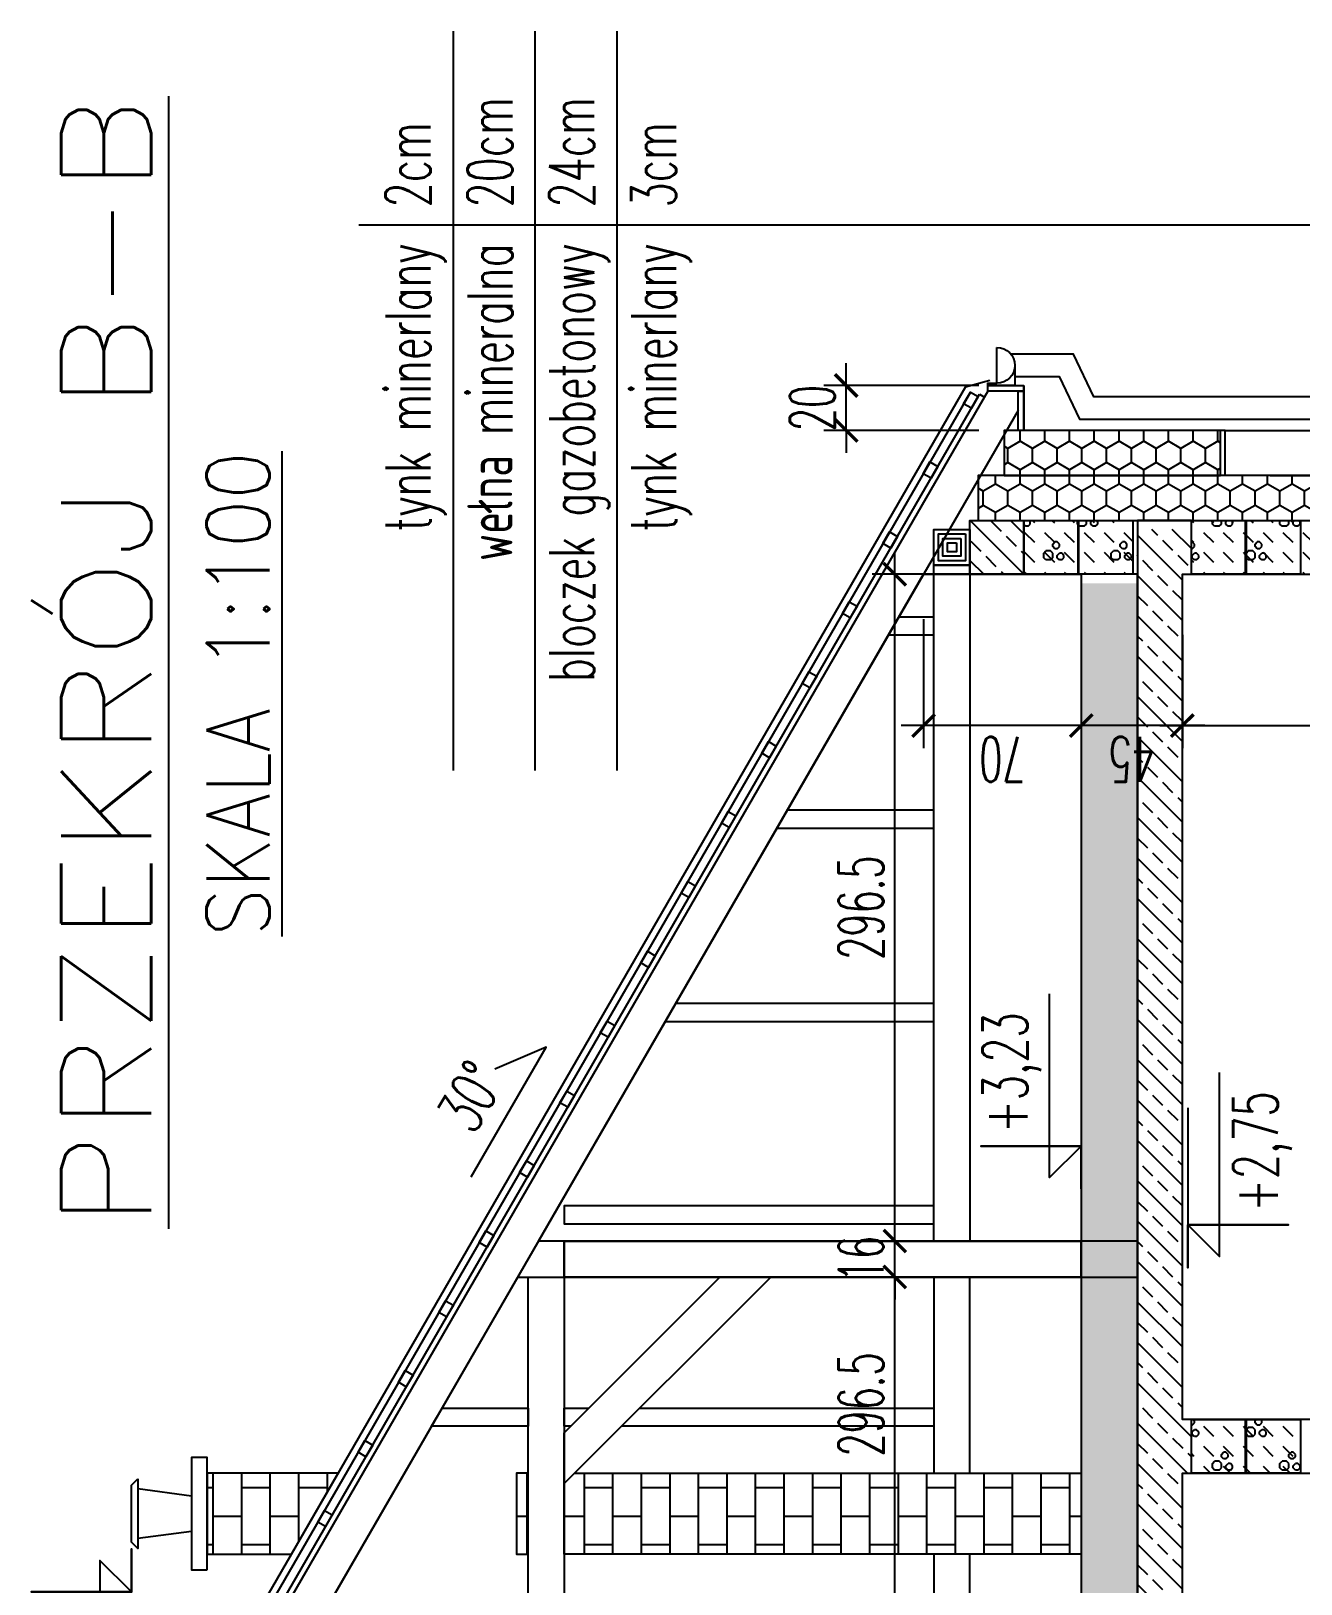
# Model space of a CAD drawing. Header units: millimetres. Extents: x -24587 to 37983, y -70862 to 338.
# Drawn here: x 13806 to 14370, y -60381 to -59690 of the extents above; entities that cross this region are included whole.
import ezdxf
from ezdxf.enums import TextEntityAlignment as Align

# ---------------------------------------------------------------- set-up
doc = ezdxf.new("R2010")
doc.units = ezdxf.units.MM
doc.header["$LTSCALE"] = 50
doc.linetypes.add('DASHED2', pattern=[9.525, 6.35, -3.175])
doc.layers.get('Defpoints').update_dxf_attribs({"color": 251})
for name, color, linetype in [('A-WIEZBA', 163, 'Continuous'), ('K-CIENKIEP', 8, 'DASHED2'), ('K-HATCH', 8, 'Continuous'), ('K-LINIA', 254, 'Continuous'), ('K-SCHODY', 140, 'Continuous'), ('K-SCIANY', 2, 'Continuous'), ('K-SRUBY', 3, 'Continuous'), ('K-TEXT 2.4mm', 71, 'Continuous'), ('K-TEXT 2.8mm', 101, 'Continuous'), ('K-TEXT 2mm', 254, 'Continuous'), ('K-TEXT 4mm', 4, 'Continuous'), ('K-WYMIARY', 1, 'Continuous')]:
    doc.layers.add(name, color=color, linetype=linetype)
doc.styles.add('text 2.8mm', font='romans.shx', dxfattribs={"width": 0.65})
doc.styles.add('text 2mm', font='romans.shx', dxfattribs={"width": 0.65})
doc.styles.add('text 4mm', font='romans.shx', dxfattribs={"width": 0.8})
doc.styles.add('WYM1', font='romanszb.shx', dxfattribs={"width": 0.6})
doc.dimstyles.new('CM100', dxfattribs={"dimscale": 5, "dimtxt": 2, "dimasz": 1, "dimexe": 1, "dimexo": 2, "dimgap": 0.5, "dimtad": 1, "dimrnd": 0.5, "dimdsep": 46, "dimtxsty": 'WYM1', "dimblk": 'OBLIQUE', "dimcen": 0, "dimdle": 1, "dimclrd": 253, "dimclre": 251, "dimclrt": 30, "dimadec": 0, "dimazin": 0, "dimtfac": 1, "dimtix": 1, "dimtmove": 0, "dimatfit": 0, "dimfxl": 1, "dimtfillclr": 256, "dimtolj": 1, "dimarcsym": 0})
pattern_1 = [(90, (-4e-14, 1), (-30, 30), [1, -29]), (90, (-3, 1), (-30, 30), [1, -29]), (90, (-2, 6), (-30, 30), [1, -29]), (90, (-5, 6), (-30, 30), [1, -29]), (90, (-15, 16), (-30, 30), [1, -29]), (90, (-18, 16), (-30, 30), [1, -29]), (90, (-17, 21), (-30, 30), [1, -29]), (90, (-20, 21), (-30, 30), [1, -29]), (90, (-5, 1), (-30, 30), [2, -28]), (90, (-9, 1), (-30, 30), [2, -28]), (90, (-20, 16), (-30, 30), [2, -28]), (90, (-24, 16), (-30, 30), [2, -28]), (180, (-1, -4e-14), (-30, -30), [1, -29]), (180, (-1, 3), (-30, -30), [1, -29]), (180, (-3, 5), (-30, -30), [1, -29]), (180, (-3, 8), (-30, -30), [1, -29]), (180, (-16, 15), (-30, -30), [1, -29]), (180, (-16, 18), (-30, -30), [1, -29]), (180, (-18, 20), (-30, -30), [1, -29]), (180, (-18, 23), (-30, -30), [1, -29]), (180, (-6, -3e-13), (-30, -30), [2, -28]), (180, (-6, 4), (-30, -30), [2, -28]), (180, (-21, 15), (-30, -30), [2, -28]), (180, (-21, 19), (-30, -30), [2, -28]), (135, (-2, -8e-14), (-45, 15), [1.414214, -41.012193]), (135, (-8e-14, 2), (-45, 15), [1.414214, -41.012193]), (135, (-4, 5), (-45, 15), [1.414214, -41.012193]), (135, (-2, 7), (-45, 15), [1.414214, -41.012193]), (135, (-17, 15), (-45, 15), [1.414214, -41.012193]), (135, (-15, 17), (-45, 15), [1.414214, -41.012193]), (135, (-19, 20), (-45, 15), [1.414214, -41.012193]), (135, (-17, 22), (-45, 15), [1.414214, -41.012193]), (135, (-8, -3e-13), (-45, 15), [1.414214, -41.012193]), (135, (-5, 3), (-45, 15), [1.414214, -41.012193]), (135, (-23, 15), (-45, 15), [1.414214, -41.012193]), (135, (-20, 18), (-45, 15), [1.414214, -41.012193]), (45, (-1, -4e-14), (-3e-12, 60), [1.414214, -19.79899]), (45, (-3, 2), (-3e-12, 60), [1.414214, -19.79899]), (45, (-3, 5), (-3e-12, 60), [1.414214, -19.79899]), (45, (-5, 7), (-3e-12, 60), [1.414214, -19.79899]), (45, (-16, 15), (-3e-12, 60), [1.414214, -19.79899]), (45, (-18, 17), (-3e-12, 60), [1.414214, -19.79899]), (45, (-18, 20), (-3e-12, 60), [1.414214, -19.79899]), (45, (-20, 22), (-3e-12, 60), [1.414214, -19.79899]), (45, (-6, -3e-13), (-3e-12, 60), [1.414214, -19.79899]), (45, (-9, 3), (-3e-12, 60), [1.414214, -19.79899]), (45, (-21, 15), (-3e-12, 60), [1.414214, -19.79899]), (45, (-24, 18), (-3e-12, 60), [1.414214, -19.79899]), (135, (-5, 10), (-8.83883476, -4e-13), [6.25, -6.25])]
pattern_2 = [(90, (1476.231, 2), (-5.4992613, 9.525), [6.35, -12.7]), (210, (1476.231, 2), (-5.49926133, -9.525), [6.35, -12.7]), (150, (1476.231, 2), (-10.9985226, 2e-08), [-12.7, 6.35])]

# ---------------------------------------------------------------- blocks, each defined once
blk = doc.blocks.new('A$C00a14aaa')
blk.add_lwpolyline([(23.98, 4), (23.98, -15.77), (5, -24.83), (5, -384.74), (17.67, -392.05), (22.67, -383.39), (15, -378.96), (15, -31.13), (33.98, -22.07), (33.98, 5.76)])
blk = doc.blocks.new('_ArchTick')
at = {"color": 0, "linetype": 'ByBlock', "const_width": 0.15}
blk.add_lwpolyline([(-0.5, -0.5), (0.5, 0.5)], dxfattribs=at)
blk = doc.blocks.new('*D166')
at = {"layer": 'Defpoints', "color": 0, "transparency": 16777216}
for p in [(14317.68, -59938.35), (14595.18, -59935.35), (14595.18, -59998.67)]:
    blk.add_point(p, dxfattribs=at)
at = {"layer": 'K-WYMIARY', "color": 251, "lineweight": -2, "transparency": 16777216}
for p, q in [((14317.68, -59958.35), (14317.68, -60008.67)), ((14595.18, -59955.35), (14595.18, -60008.67))]:
    blk.add_line(p, q, dxfattribs=at)
at = {"layer": 'K-WYMIARY', "color": 253, "lineweight": -2, "transparency": 16777216}
blk.add_line((14307.68, -59998.67), (14605.18, -59998.67), dxfattribs=at)
at = {"layer": 'K-WYMIARY', "color": 253, "lineweight": -2, "transparency": 16777216, "xscale": 10, "yscale": 10, "zscale": 10, "rotation": 180}
blk.add_blockref('_ArchTick', (14317.68, -59998.67), dxfattribs=at)
at = {"layer": 'K-WYMIARY', "color": 253, "lineweight": -2, "transparency": 16777216, "xscale": 10, "yscale": 10, "zscale": 10}
blk.add_blockref('_ArchTick', (14595.18, -59998.67), dxfattribs=at)
at = {"layer": 'K-WYMIARY', "color": 30, "transparency": 16777216, "insert": (14456.43, -60013.67), "char_height": 20, "attachment_point": 5, "rotation": 180, "style": 'WYM1'}
blk.add_mtext('\\A1;277.5', dxfattribs=at)
blk = doc.blocks.new('*D169')
at = {"layer": 'Defpoints', "color": 0, "transparency": 16777216}
for p in [(14272.68, -59931.35), (14317.68, -59938.35), (14272.68, -59998.67)]:
    blk.add_point(p, dxfattribs=at)
at = {"layer": 'K-WYMIARY', "color": 251, "lineweight": -2, "transparency": 16777216}
for p, q in [((14272.68, -59951.35), (14272.68, -60008.67)), ((14317.68, -59958.35), (14317.68, -60008.67))]:
    blk.add_line(p, q, dxfattribs=at)
at = {"layer": 'K-WYMIARY', "color": 253, "lineweight": -2, "transparency": 16777216}
blk.add_line((14327.68, -59998.67), (14262.68, -59998.67), dxfattribs=at)
at = {"layer": 'K-WYMIARY', "color": 253, "lineweight": -2, "transparency": 16777216, "xscale": 10, "yscale": 10, "zscale": 10, "rotation": 180}
blk.add_blockref('_ArchTick', (14272.68, -59998.67), dxfattribs=at)
at = {"layer": 'K-WYMIARY', "color": 253, "lineweight": -2, "transparency": 16777216, "xscale": 10, "yscale": 10, "zscale": 10}
blk.add_blockref('_ArchTick', (14317.68, -59998.67), dxfattribs=at)
at = {"layer": 'K-WYMIARY', "color": 30, "transparency": 16777216, "insert": (14295.18, -60013.67), "char_height": 20, "attachment_point": 5, "rotation": 180, "style": 'WYM1'}
blk.add_mtext('\\A1;45', dxfattribs=at)
blk = doc.blocks.new('*D170')
at = {"layer": 'Defpoints', "color": 0, "transparency": 16777216}
for p in [(14202.56, -59931.35), (14272.68, -59931.35), (14202.56, -59998.67)]:
    blk.add_point(p, dxfattribs=at)
at = {"layer": 'K-WYMIARY', "color": 251, "lineweight": -2, "transparency": 16777216}
for p, q in [((14202.56, -59951.35), (14202.56, -60008.67)), ((14272.68, -59951.35), (14272.68, -60008.67))]:
    blk.add_line(p, q, dxfattribs=at)
at = {"layer": 'K-WYMIARY', "color": 253, "lineweight": -2, "transparency": 16777216}
blk.add_line((14282.68, -59998.67), (14192.56, -59998.67), dxfattribs=at)
at = {"layer": 'K-WYMIARY', "color": 253, "lineweight": -2, "transparency": 16777216, "xscale": 10, "yscale": 10, "zscale": 10, "rotation": 180}
blk.add_blockref('_ArchTick', (14202.56, -59998.67), dxfattribs=at)
at = {"layer": 'K-WYMIARY', "color": 253, "lineweight": -2, "transparency": 16777216, "xscale": 10, "yscale": 10, "zscale": 10}
blk.add_blockref('_ArchTick', (14272.68, -59998.67), dxfattribs=at)
at = {"layer": 'K-WYMIARY', "color": 30, "transparency": 16777216, "insert": (14237.62, -60013.67), "char_height": 20, "attachment_point": 5, "rotation": 180, "style": 'WYM1'}
blk.add_mtext('\\A1;70', dxfattribs=at)
blk = doc.blocks.new('*D174')
at = {"layer": 'Defpoints', "color": 0, "transparency": 16777216}
for p in [(14189.77, -60244.02), (14272.68, -60244.02), (14272.68, -60540.68)]:
    blk.add_point(p, dxfattribs=at)
at = {"layer": 'K-WYMIARY', "color": 253, "lineweight": -2, "transparency": 16777216}
blk.add_line((14189.77, -60550.68), (14189.77, -60234.02), dxfattribs=at)
at = {"layer": 'K-WYMIARY', "color": 251, "lineweight": -2, "transparency": 16777216}
for p, q in [((14252.68, -60244.02), (14179.77, -60244.02)), ((14252.68, -60540.68), (14179.77, -60540.68))]:
    blk.add_line(p, q, dxfattribs=at)
at = {"layer": 'K-WYMIARY', "color": 253, "lineweight": -2, "transparency": 16777216, "xscale": 10, "yscale": 10, "zscale": 10}
for p, rotation in [((14189.77, -60244.02), 90.0000000000002), ((14189.77, -60540.68), 270.0000000000002)]:
    blk.add_blockref('_ArchTick', p, dxfattribs=dict(at, rotation=rotation))
at = {"layer": 'K-WYMIARY', "color": 30, "transparency": 16777216, "insert": (14174.77, -60300.72), "char_height": 20, "attachment_point": 5, "rotation": 90, "style": 'WYM1'}
blk.add_mtext('\\A1;296.5', dxfattribs=at)
blk = doc.blocks.new('*D175')
at = {"layer": 'Defpoints', "color": 0, "transparency": 16777216}
for p in [(14189.77, -60228.02), (14272.68, -60228.02), (14272.68, -60244.02)]:
    blk.add_point(p, dxfattribs=at)
at = {"layer": 'K-WYMIARY', "color": 253, "lineweight": -2, "transparency": 16777216}
for p, q in [((14189.77, -60228.02), (14189.77, -60218.02)), ((14189.77, -60244.02), (14189.77, -60228.02)), ((14189.77, -60244.02), (14189.77, -60254.02))]:
    blk.add_line(p, q, dxfattribs=at)
at = {"layer": 'K-WYMIARY', "color": 251, "lineweight": -2, "transparency": 16777216}
for p, q in [((14252.68, -60228.02), (14179.77, -60228.02)), ((14252.68, -60244.02), (14179.77, -60244.02))]:
    blk.add_line(p, q, dxfattribs=at)
at = {"layer": 'K-WYMIARY', "color": 253, "lineweight": -2, "transparency": 16777216, "xscale": 10, "yscale": 10, "zscale": 10}
for p, rotation in [((14189.77, -60228.02), 270.0000000000002), ((14189.77, -60244.02), 90.0000000000002)]:
    blk.add_blockref('_ArchTick', p, dxfattribs=dict(at, rotation=rotation))
at = {"layer": 'K-WYMIARY', "color": 30, "transparency": 16777216, "insert": (14174.77, -60236.02), "char_height": 20, "attachment_point": 5, "rotation": 90, "style": 'WYM1'}
blk.add_mtext('\\A1;16', dxfattribs=at)
blk = doc.blocks.new('*D176')
at = {"layer": 'Defpoints', "color": 0, "transparency": 16777216}
for p in [(14189.77, -59931.35), (14272.68, -59931.35), (14272.68, -60228.02)]:
    blk.add_point(p, dxfattribs=at)
at = {"layer": 'K-WYMIARY', "color": 253, "lineweight": -2, "transparency": 16777216}
blk.add_line((14189.77, -60238.02), (14189.77, -59921.35), dxfattribs=at)
at = {"layer": 'K-WYMIARY', "color": 251, "lineweight": -2, "transparency": 16777216}
for p, q in [((14252.68, -59931.35), (14179.77, -59931.35)), ((14252.68, -60228.02), (14179.77, -60228.02))]:
    blk.add_line(p, q, dxfattribs=at)
at = {"layer": 'K-WYMIARY', "color": 253, "lineweight": -2, "transparency": 16777216, "xscale": 10, "yscale": 10, "zscale": 10}
for p, rotation in [((14189.77, -59931.35), 90.0000000000002), ((14189.77, -60228.02), 270.0000000000002)]:
    blk.add_blockref('_ArchTick', p, dxfattribs=dict(at, rotation=rotation))
at = {"layer": 'K-WYMIARY', "color": 30, "transparency": 16777216, "insert": (14174.77, -60079.68), "char_height": 20, "attachment_point": 5, "rotation": 90, "style": 'WYM1'}
blk.add_mtext('\\A1;296.5', dxfattribs=at)
blk = doc.blocks.new('*D173')
at = {"layer": 'Defpoints', "color": 0, "transparency": 16777216}
for p in [(14168.16, -59847.37), (14247.13, -59847.37), (14247.13, -59867.35)]:
    blk.add_point(p, dxfattribs=at)
at = {"layer": 'K-WYMIARY', "color": 253, "lineweight": -2, "transparency": 16777216}
for p, q in [((14168.16, -59847.37), (14168.16, -59837.37)), ((14168.16, -59867.35), (14168.16, -59847.37)), ((14168.16, -59867.35), (14168.16, -59877.35))]:
    blk.add_line(p, q, dxfattribs=at)
at = {"layer": 'K-WYMIARY', "color": 251, "lineweight": -2, "transparency": 16777216}
for p, q in [((14227.13, -59847.37), (14158.16, -59847.37)), ((14227.13, -59867.35), (14158.16, -59867.35))]:
    blk.add_line(p, q, dxfattribs=at)
at = {"layer": 'K-WYMIARY', "color": 253, "lineweight": -2, "transparency": 16777216, "xscale": 10, "yscale": 10, "zscale": 10}
for p, rotation in [((14168.16, -59847.37), 270.0000000000001), ((14168.16, -59867.35), 90.0000000000001)]:
    blk.add_blockref('_ArchTick', p, dxfattribs=dict(at, rotation=rotation))
at = {"layer": 'K-WYMIARY', "color": 30, "transparency": 16777216, "insert": (14153.16, -59857.36), "char_height": 20, "attachment_point": 5, "rotation": 90, "style": 'WYM1'}
blk.add_mtext('\\A1;20', dxfattribs=at)
blk = doc.blocks.new('*D171')
at = {"layer": 'Defpoints', "color": 0, "transparency": 16777216}
for p in [(14336.68, -59867.35), (14336.68, -59887.35), (14406.82, -59887.35)]:
    blk.add_point(p, dxfattribs=at)
at = {"layer": 'K-WYMIARY', "color": 253, "lineweight": -2, "transparency": 16777216}
for p, q in [((14406.82, -59867.35), (14406.82, -59857.35)), ((14406.82, -59867.35), (14406.82, -59887.35)), ((14406.82, -59887.35), (14406.82, -59897.35))]:
    blk.add_line(p, q, dxfattribs=at)
at = {"layer": 'K-WYMIARY', "color": 251, "lineweight": -2, "transparency": 16777216}
for p, q in [((14356.68, -59867.35), (14416.82, -59867.35)), ((14356.68, -59887.35), (14416.82, -59887.35))]:
    blk.add_line(p, q, dxfattribs=at)
at = {"layer": 'K-WYMIARY', "color": 253, "lineweight": -2, "transparency": 16777216, "xscale": 10, "yscale": 10, "zscale": 10}
for p, rotation in [((14406.82, -59867.35), 270.0000000000001), ((14406.82, -59887.35), 90.0000000000001)]:
    blk.add_blockref('_ArchTick', p, dxfattribs=dict(at, rotation=rotation))
at = {"layer": 'K-WYMIARY', "color": 30, "transparency": 16777216, "insert": (14391.82, -59877.35), "char_height": 20, "attachment_point": 5, "rotation": 90, "style": 'WYM1'}
blk.add_mtext('\\A1;20', dxfattribs=at)
blk = doc.blocks.new('A$Ccb614bb5')
blk.add_lwpolyline([(-9, 0), (0, 0), (0, 12), (-1, 12), (-1, 8), (-17, 8)])
blk.add_arc((-9, 8), 8, 180, 0)
blk = doc.blocks.new('*D237')
at = {"layer": 'Defpoints', "color": 0, "transparency": 16777216}
for p in [(13876.96, -60374.35), (13906.96, -60392.35), (13906.96, -60445.92)]:
    blk.add_point(p, dxfattribs=at)
at = {"layer": 'K-WYMIARY', "color": 251, "lineweight": -2, "transparency": 16777216}
for p, q in [((13876.96, -60394.35), (13876.96, -60455.92)), ((13906.96, -60412.35), (13906.96, -60455.92))]:
    blk.add_line(p, q, dxfattribs=at)
at = {"layer": 'K-WYMIARY', "color": 253, "lineweight": -2, "transparency": 16777216}
blk.add_line((13866.96, -60445.92), (13916.96, -60445.92), dxfattribs=at)
at = {"layer": 'K-WYMIARY', "color": 253, "lineweight": -2, "transparency": 16777216, "xscale": 10, "yscale": 10, "zscale": 10}
for p, rotation in [((13876.96, -60445.92), 179.9999999999999), ((13906.96, -60445.92), 359.9999999999999)]:
    blk.add_blockref('_ArchTick', p, dxfattribs=dict(at, rotation=rotation))
at = {"layer": 'K-WYMIARY', "color": 30, "transparency": 16777216, "insert": (13891.96, -60460.92), "char_height": 20, "attachment_point": 5, "rotation": 180, "style": 'WYM1'}
blk.add_mtext('\\A1;30', dxfattribs=at)

msp = doc.modelspace()

# ---------------------------------------------------------------- hatches: boundary and pattern name
at = {"layer": 'K-HATCH'}
h = msp.add_hatch(dxfattribs=at)
h.set_pattern_fill('HONEY', color=256, scale=2)
h.set_pattern_definition(pattern_2)
h.paths.add_polyline_path([(14238.36, -59867.349), (14238.36, -59887.349), (14334.683, -59887.349), (14334.683, -59867.349)])
h = msp.add_hatch(dxfattribs=at)
h.set_pattern_fill('HONEY', color=256, scale=2)
h.set_pattern_definition(pattern_2)
h.paths.add_polyline_path([(14226.813, -59887.349), (14226.813, -59907.349), (14617.183, -59907.349), (14617.183, -59892.349), (14617.183, -59887.349)])
h = msp.add_hatch(dxfattribs=at)
h.set_pattern_fill('ANSI33', color=256, scale=2, angle=360, style=0)
h.set_pattern_definition([(135, (1476.231, 4), (-8.980256, -8.980256), []), (135, (1476.231, 12.98), (-8.980256, -8.980256), [6.35, -3.175])])
h.paths.add_polyline_path([(14247.183, -59907.349), (14223.183, -59907.349), (14223.183, -59931.349), (14247.183, -59931.349)])
h = msp.add_hatch(dxfattribs=at)
h.set_pattern_fill('GAZOBET', color=256, angle=90, style=0, pattern_type=2)
h.set_pattern_definition(pattern_1)
h.paths.add_polyline_path([(14271.183, -59907.349), (14247.183, -59907.349), (14247.183, -59931.349), (14271.183, -59931.349)])
h.paths.add_polyline_path([(14271.683, -59931.349), (14295.683, -59931.349), (14295.683, -59907.349), (14271.683, -59907.349)])
h = msp.add_hatch(dxfattribs=at)
h.set_pattern_fill('ANSI33', color=256, scale=2, angle=360, style=0)
h.set_pattern_definition([(135, (1476.231, -3e-11), (-8.980256, -8.980256), []), (135, (1476.231, 8.98), (-8.980256, -8.980256), [6.35, -3.175])])
h.paths.add_polyline_path([(14297.683, -60873.349), (14317.683, -60873.349), (14317.683, -60331.349), (14321.683, -60331.349), (14321.683, -60307.349), (14317.683, -60307.349), (14317.683, -59931.349), (14321.683, -59931.349), (14321.683, -59911.349), (14297.683, -59911.349)])
h = msp.add_hatch(dxfattribs=at)
h.set_pattern_fill('GAZOBET', color=256, angle=90, style=0, pattern_type=2)
h.set_pattern_definition(pattern_1)
h.paths.add_polyline_path([(14321.683, -59907.349), (14321.683, -59931.349), (14345.683, -59931.349), (14345.683, -59907.349)])
h.paths.add_polyline_path([(14346.183, -59907.349), (14346.183, -59931.349), (14370.183, -59931.349), (14370.183, -59907.349)])
h.paths.add_polyline_path([(14394.683, -59907.349), (14370.683, -59907.349), (14370.683, -59931.349), (14394.683, -59931.349)])
h.paths.add_polyline_path([(14419.183, -59907.349), (14395.183, -59907.349), (14395.183, -59931.349), (14419.183, -59931.349)])
h.paths.add_polyline_path([(14443.683, -59907.349), (14419.683, -59907.349), (14419.683, -59931.349), (14443.683, -59931.349)])
h.paths.add_polyline_path([(14444.183, -59931.349), (14468.183, -59931.349), (14468.183, -59907.349), (14444.183, -59907.349)])
h.paths.add_polyline_path([(14492.683, -59907.349), (14468.683, -59907.349), (14468.683, -59931.349), (14492.683, -59931.349)])
h.paths.add_polyline_path([(14493.183, -59907.349), (14493.183, -59931.349), (14517.183, -59931.349), (14517.183, -59907.349)])
h.paths.add_polyline_path([(14541.683, -59907.349), (14517.683, -59907.349), (14517.683, -59931.349), (14541.683, -59931.349)])
h.paths.add_polyline_path([(14566.183, -59907.349), (14542.183, -59907.349), (14542.183, -59931.349), (14566.183, -59931.349)])
h.paths.add_polyline_path([(14566.683, -59907.349), (14566.683, -59931.349), (14590.683, -59931.349), (14590.683, -59907.349)])
h.paths.add_polyline_path([(14615.183, -59931.349), (14615.183, -59907.349), (14591.183, -59907.349), (14591.183, -59931.349)])
h = msp.add_hatch(dxfattribs=at)
h.set_pattern_fill('HONEY', color=256, scale=2)
h.set_pattern_definition([(90, (1476.231, -3e-11), (-5.4992613, 9.525), [6.35, -12.7]), (210, (1476.231, -3e-11), (-5.49926133, -9.525), [6.35, -12.7]), (150, (1476.231, -3e-11), (-10.9985226, 2e-08), [-12.7, 6.35])])
h.paths.add_polyline_path([(14272.683, -59935.349), (14272.683, -60853.349), (14297.683, -60853.349), (14297.683, -59935.349)])
h = msp.add_hatch(dxfattribs=at)
h.set_pattern_fill('GAZOBET', color=256, angle=90, style=0, pattern_type=2)
h.set_pattern_definition(pattern_1)
h.paths.add_polyline_path([(14346.183, -60307.349), (14346.183, -60331.349), (14370.183, -60331.349), (14370.183, -60307.349)])
h.paths.add_polyline_path([(14321.683, -60331.349), (14345.683, -60331.349), (14345.683, -60307.349), (14321.683, -60307.349)])
h = msp.add_hatch(dxfattribs=at)
h.set_pattern_fill('BRICK', color=256, scale=2, angle=180)
h.set_pattern_definition([(270, (1161.174, -2e-11), (12.7, -4e-14), []), (360, (1161.174, -2e-11), (7e-14, 25.4), [12.7, -12.7]), (360, (1161.174, -12.7), (7e-14, 25.4), [-12.7, 12.7])])
h.paths.add_polyline_path([(13883.961, -60331.349), (13883.961, -60367.349), (13921.395, -60367.349), (13942.179, -60331.349)])
h.paths.add_polyline_path([(14026.665, -60331.349), (14021.469, -60331.349), (14021.469, -60367.349), (14026.665, -60367.349)])
h.paths.add_polyline_path([(14042.665, -60367.349), (14272.683, -60367.349), (14272.683, -60331.349), (14047.256, -60331.349), (14042.665, -60335.939)])

# ---------------------------------------------------------------- linework, layer by layer
at = {"layer": 'A-WIEZBA'}
for p, q in [((14231.132, -59849.869), (13917.931, -60392.349)), ((13915.766, -60391.099), (14227.467, -59851.217)), ((14227.467, -59851.217), (14229.632, -59852.467)), ((14244.657, -59858.443), (13936.406, -60392.349))]:
    msp.add_line(p, q, dxfattribs=at)
at = {"layer": 'A-WIEZBA', "elevation": 0}
for points in [[(14223.855, -59857.473), (14220.391, -59855.473), (14223.391, -59850.277), (14226.855, -59852.277)], [(14247.132, -59847.369), (14247.132, -59849.869), (14231.132, -59849.869), (14231.132, -59847.369)], [(14247.132, -59867.349), (14244.632, -59867.349), (14244.632, -59849.869), (14247.132, -59849.869)], [(14205.899, -59888.573), (14202.435, -59886.573), (14205.435, -59881.377), (14208.899, -59883.377)], [(14187.944, -59919.673), (14184.48, -59917.673), (14187.48, -59912.476), (14190.944, -59914.476)], [(14169.988, -59950.772), (14166.524, -59948.772), (14169.524, -59943.576), (14172.988, -59945.576)], [(14207.183, -59958.349), (14207.183, -59950.349), (14191.595, -59950.349), (14186.976, -59958.349)], [(14152.033, -59981.872), (14148.569, -59979.872), (14151.569, -59974.676), (14155.033, -59976.676)], [(14134.077, -60012.972), (14130.613, -60010.972), (14133.613, -60005.776), (14137.077, -60007.776)], [(14116.122, -60044.071), (14112.658, -60042.071), (14115.658, -60036.875), (14119.122, -60038.875)], [(14207.183, -60044.349), (14207.183, -60036.349), (14141.943, -60036.349), (14137.324, -60044.349)], [(14098.167, -60075.171), (14094.703, -60073.171), (14097.703, -60067.975), (14101.167, -60069.975)], [(14080.211, -60106.271), (14076.747, -60104.271), (14079.747, -60099.075), (14083.211, -60101.075)], [(14207.183, -60130.349), (14207.183, -60122.349), (14092.29, -60122.349), (14087.672, -60130.349)], [(14062.256, -60137.371), (14058.792, -60135.371), (14061.792, -60130.174), (14065.256, -60132.174)], [(14044.3, -60168.47), (14040.836, -60166.47), (14043.836, -60161.274), (14047.3, -60163.274)], [(14026.345, -60199.57), (14022.881, -60197.57), (14025.881, -60192.374), (14029.345, -60194.374)], [(14207.183, -60220.349), (14207.183, -60212.349), (14042.665, -60212.349), (14042.665, -60220.349)], [(14008.389, -60230.67), (14004.925, -60228.67), (14007.925, -60223.474), (14011.389, -60225.474)], [(13990.434, -60261.769), (13986.97, -60259.769), (13989.97, -60254.573), (13993.434, -60256.573)], [(13972.479, -60292.869), (13969.015, -60290.869), (13972.015, -60285.673), (13975.479, -60287.673)], [(13983.749, -60310.349), (13988.367, -60302.349), (14026.665, -60302.349), (14026.665, -60310.349)], [(14068.256, -60310.349), (14076.256, -60302.349), (14207.183, -60302.349), (14207.183, -60310.349)], [(13954.523, -60323.969), (13951.059, -60321.969), (13954.059, -60316.773), (13957.523, -60318.773)], [(13936.568, -60355.069), (13933.104, -60353.069), (13936.104, -60347.872), (13939.568, -60349.872)]]:
    msp.add_lwpolyline(points, close=True, dxfattribs=at)
for points in [[(14247.132, -59849.869), (14231.132, -59849.869)], [(14042.665, -60310.349), (14042.665, -60302.349), (14053.628, -60302.349), (14045.628, -60310.349), (14042.665, -60310.349)]]:
    msp.add_lwpolyline(points, dxfattribs=at)
at = {"layer": 'A-WIEZBA'}
for points in [[(14223.183, -59911.349), (14223.183, -59927.349), (14207.183, -59927.349), (14207.183, -59911.349)], [(14221.183, -59913.349), (14221.183, -59925.349), (14209.183, -59925.349), (14209.183, -59913.349)], [(14219.183, -59915.349), (14219.183, -59923.349), (14211.183, -59923.349), (14211.183, -59915.349)], [(14217.183, -59917.349), (14217.183, -59921.349), (14213.183, -59921.349), (14213.183, -59917.349)], [(14223.183, -59927.349), (14223.183, -60228.016), (14207.183, -60228.016), (14207.183, -59927.349)], [(14042.665, -60228.016), (14042.665, -60244.016), (14272.683, -60244.016), (14272.683, -60228.016)], [(14042.665, -60244.016), (14042.665, -60228.016), (14272.683, -60228.016), (14272.683, -60244.016)], [(14042.665, -60244.016), (14042.665, -60228.016), (14272.683, -60228.016), (14272.683, -60244.016)], [(14042.665, -60244.016), (14042.665, -60576.395), (14026.665, -60548.682), (14026.665, -60244.016)], [(14111.961, -60244.016), (14134.589, -60244.016), (14042.665, -60335.939), (14042.665, -60313.312)], [(14223.183, -60331.349), (14223.183, -60244.016), (14207.183, -60244.016), (14207.183, -60331.349)], [(14223.183, -60540.682), (14223.183, -60367.349), (14207.183, -60367.349), (14207.183, -60540.682)]]:
    msp.add_lwpolyline(points, close=True, dxfattribs=at)
at = {"layer": 'K-CIENKIEP', "ltscale": 0.2}
msp.add_lwpolyline([(14272.683, -60244.016), (14297.683, -60244.016), (14297.683, -60228.016), (14272.683, -60228.016)], dxfattribs=at)
at = {"layer": 'K-HATCH'}
for points in [[(14334.683, -59887.349), (14334.683, -59867.349), (14238.36, -59867.349), (14238.36, -59887.349)], [(14617.183, -59907.349), (14617.183, -59887.349), (14226.813, -59887.349), (14226.813, -59907.349)], [(14247.183, -59907.349), (14247.183, -59931.349), (14223.183, -59931.349), (14223.183, -59907.349)], [(14271.183, -59907.349), (14271.183, -59931.349), (14247.183, -59931.349), (14247.183, -59907.349)], [(14295.683, -59907.349), (14295.683, -59931.349), (14271.683, -59931.349), (14271.683, -59907.349)], [(14317.683, -59931.349), (14321.683, -59931.349), (14321.683, -59907.349), (14297.683, -59907.349), (14297.683, -60877.349), (14317.683, -60877.349), (14317.683, -60331.349), (14321.683, -60331.349), (14321.683, -60307.349), (14317.683, -60307.349)], [(14345.683, -59907.349), (14345.683, -59931.349), (14321.683, -59931.349), (14321.683, -59907.349)], [(14370.183, -59907.349), (14370.183, -59931.349), (14346.183, -59931.349), (14346.183, -59907.349)], [(14345.683, -60307.349), (14345.683, -60331.349), (14321.683, -60331.349), (14321.683, -60307.349)], [(14370.183, -60307.349), (14370.183, -60331.349), (14346.183, -60331.349), (14346.183, -60307.349)]]:
    msp.add_lwpolyline(points, close=True, dxfattribs=at)
msp.add_lwpolyline([(14297.683, -60849.349), (14297.683, -59931.349), (14272.683, -59931.349), (14272.683, -60853.349), (14297.683, -60853.349), (14297.683, -60849.349)], dxfattribs=at)
at = {"layer": 'K-LINIA'}
msp.add_lwpolyline([(14336.683, -59867.349), (14619.183, -59867.349), (14619.183, -59874.349), (14647.183, -59874.349)], dxfattribs=at)
at = {"layer": 'K-SCHODY'}
for points in [[(13883.961, -60374.349), (13883.961, -60324.349), (13876.961, -60324.349), (13876.961, -60374.349)], [(13883.961, -60331.349), (13883.961, -60367.349), (13921.395, -60367.349), (13942.179, -60331.349)], [(14026.665, -60367.349), (14026.665, -60331.349), (14021.469, -60331.349), (14021.469, -60367.349)], [(14042.665, -60367.349), (14042.665, -60335.939), (14047.256, -60331.349), (14272.683, -60331.349), (14272.683, -60367.349)]]:
    msp.add_lwpolyline(points, close=True, dxfattribs=at)
at = {"layer": 'K-SCIANY'}
for points in [[(14689.475, -59705.37), (14647.183, -59787.349), (14647.183, -59892.349), (14619.183, -59892.349), (14619.183, -59887.349), (14336.683, -59887.349), (14336.683, -59867.349), (14247.132, -59867.349), (14247.132, -59847.369)], [(14202.564, -59931.349), (14272.683, -59931.349), (14272.683, -60853.349), (14202.564, -60853.349), (14031.284, -60556.682), (14042.665, -60556.682), (14042.665, -60540.682), (14022.046, -60540.682), (13936.406, -60392.349), (14022.046, -60244.016), (14042.665, -60244.016), (14042.665, -60228.016), (14031.284, -60228.016), (14202.564, -59931.349)], [(14247.132, -60937.329), (14247.132, -60917.349), (14332.683, -60917.349), (14332.683, -60757.349), (14390.183, -60757.349), (14390.183, -60713.349), (14317.683, -60713.349), (14317.683, -60331.349), (14390.183, -60331.349), (14390.183, -60307.349), (14317.683, -60307.349), (14317.683, -59931.349), (14595.183, -59931.349), (14595.183, -60757.349), (14596.183, -60757.349), (14596.183, -60917.349), (14613.183, -60917.349), (14613.183, -60941.349), (14630.183, -60941.349), (14630.183, -60965.349), (14647.183, -60965.349), (14647.246, -61156.348)]]:
    msp.add_lwpolyline(points, dxfattribs=at)
at = {"layer": 'K-SCIANY', "elevation": 0}
for points in [[(14221.289, -59847.917), (13906.961, -60392.349), (14221.289, -60936.781)], [(14221.289, -59847.917), (14232.001, -59844.937)]]:
    msp.add_lwpolyline(points, dxfattribs=at)
at = {"layer": 'K-SRUBY', "elevation": 0}
msp.add_lwpolyline([(14223.391, -59850.277), (13910.425, -60392.349), (14223.391, -60934.421)], dxfattribs=at)
at = {"layer": 'K-SRUBY', "linetype": 'ByBlock', "lineweight": -2}
msp.add_lwpolyline([(13853.074, -60333.828), (13853.074, -60364.87), (13850.223, -60362.018), (13850.223, -60336.68)], close=True, dxfattribs=at)
at = {"layer": 'K-SRUBY', "linetype": 'ByBlock', "lineweight": -2, "elevation": 0}
for points in [[(13876.961, -60341.476), (13853.074, -60338.295)], [(13876.961, -60357.222), (13853.074, -60360.403)]]:
    msp.add_lwpolyline(points, dxfattribs=at)
at = {"layer": 'K-TEXT 2.4mm'}
for points in [[(14272.683, -60133.658), (14272.683, -60204.854), (14272.683, -60185.733), (14258.629, -60199.788), (14258.629, -60185.733), (14272.683, -60185.733), (14228.033, -60185.733), (14258.629, -60185.733), (14258.629, -60117.973)], [(14320.183, -60168.755), (14320.183, -60239.952), (14320.183, -60220.831), (14334.237, -60234.886), (14334.237, -60220.831), (14320.183, -60220.831), (14364.834, -60220.831), (14334.237, -60220.831), (14334.237, -60153.071)]]:
    msp.add_lwpolyline(points, dxfattribs=at)
at = {"layer": 'K-TEXT 2.4mm', "elevation": 0}
msp.add_lwpolyline([(13850.223, -60436.215), (13850.223, -60365.018), (13850.223, -60384.139), (13836.169, -60370.085), (13836.169, -60384.139), (13850.223, -60384.139), (13805.573, -60384.139), (13836.169, -60384.139), (13836.169, -60451.899)], dxfattribs=at)
at = {"layer": 'K-TEXT 2mm'}
for points in [[(13993.461, -60018.605), (13993.461, -59689.631)], [(14029.856, -60018.605), (14029.856, -59689.631)], [(14066.251, -60018.605), (14066.251, -59689.631)], [(14380.213, -59775.992), (13951.412, -59775.992)]]:
    msp.add_lwpolyline(points, dxfattribs=at)
at = {"layer": 'K-TEXT 2mm', "elevation": 0}
msp.add_lwpolyline([(14001.372, -60199.465), (14034.707, -60141.727), (14011.875, -60151.488)], dxfattribs=at)

# ---------------------------------------------------------------- block references
at = {"layer": 'K-SRUBY', "xscale": -1, "rotation": 90.00000000000007}
msp.add_blockref('A$Ccb614bb5', (14243.132, -59847.369), dxfattribs=at)
at = {"layer": 'K-SRUBY', "rotation": 90.00000000000021}
msp.add_blockref('A$C00a14aaa', (14247.132, -59867.349), dxfattribs=at)

# ---------------------------------------------------------------- texts
at = {"layer": 'K-TEXT 2.8mm', "linetype": 'ByBlock', "lineweight": -2, "style": 'text 2.8mm', "width": 0.9}
msp.add_text('%%USKALA 1:100', height=28, rotation=90, dxfattribs=at).set_placement((13911.622, -60092.556))
at = {"layer": 'K-TEXT 2mm', "style": 'text 2mm', "width": 0.65}
for s, p in [('20cm', (14009.665, -59768.099)), ('24cm', (14046.06, -59768.099)), ('2cm', (13973.271, -59768.099)), ('3cm', (14082.455, -59768.099))]:
    msp.add_text(s, height=20, rotation=90, dxfattribs=at).set_placement(p, align=Align.MIDDLE_LEFT)
for s, p in [('tynk minerlany', (13973.271, -59784.18)), ('wełna mineralna', (14009.665, -59784.18)), ('bloczek gazobetonowy', (14046.06, -59784.18)), ('tynk minerlany', (14082.455, -59784.18))]:
    msp.add_text(s, height=20, rotation=90, dxfattribs=at).set_placement(p, align=Align.MIDDLE_RIGHT)
for s, p in [('+3,23', (14238.827, -60153.071)), ('+2,75', (14350.229, -60188.169))]:
    msp.add_text(s, height=20, rotation=90, dxfattribs=at).set_placement(p, align=Align.MIDDLE_CENTER)
msp.add_text('30%%D', height=20, rotation=60, dxfattribs=at).set_placement((14002.575, -60181.216))
at = {"layer": 'K-TEXT 4mm', "style": 'text 4mm', "width": 1.2}
msp.add_text('%%UPRZEKRÓJ B-B', height=40, rotation=90, dxfattribs=at).set_placement((13858.927, -60222.561))

# ---------------------------------------------------------------- dimensions: what is measured, and where the dimension line sits
at = {"layer": 'K-WYMIARY'}
for base, p1, p2, angle, override, picture, middle in [((14168.158, -59847.369), (14247.132, -59867.349), (14247.132, -59847.369), 90, {"dimscale": 10, "dimblk": 'ArchTick'}, '*D173', (14153.158, -59857.359)), ((14406.823, -59887.349), (14336.683, -59867.349), (14336.683, -59887.349), 90, {"dimscale": 10, "dimblk": 'ArchTick'}, '*D171', (14391.823, -59877.349)), ((14189.768, -59931.349), (14272.683, -60228.016), (14272.683, -59931.349), 90, {"dimscale": 10, "dimblk": 'ArchTick', "dimtmove": 1}, '*D176', (14174.768, -60079.682)), ((14202.564, -59998.67), (14272.683, -59931.349), (14202.564, -59931.349), 180, {"dimscale": 10, "dimblk": 'ArchTick', "dimtmove": 1}, '*D170', (14237.624, -60013.67)), ((14272.683, -59998.67), (14317.683, -59938.349), (14272.683, -59931.349), 180, {"dimscale": 10, "dimblk": 'ArchTick', "dimtmove": 1}, '*D169', (14295.183, -60013.67)), ((14595.183, -59998.67), (14317.683, -59938.349), (14595.183, -59935.349), 180, {"dimscale": 10, "dimblk": 'ArchTick'}, '*D166', (14456.433, -60013.67)), ((14189.768, -60228.016), (14272.683, -60244.016), (14272.683, -60228.016), 90, {"dimscale": 10, "dimblk": 'ArchTick', "dimtmove": 1}, '*D175', (14174.768, -60236.016)), ((13906.961, -60445.917), (13876.961, -60374.349), (13906.961, -60392.349), 180, {"dimscale": 10, "dimblk": 'ArchTick'}, '*D237', (13891.961, -60460.917))]:
    dim = msp.add_linear_dim(base=base, p1=p1, p2=p2, angle=angle, dimstyle='CM100', override=override, dxfattribs=at)
    dim.commit()
    dim.dimension.update_dxf_attribs({"geometry": picture, "text_midpoint": middle})
dim = msp.add_linear_dim(base=(14189.768, -60244.016), p1=(14272.683, -60540.682), p2=(14272.683, -60244.016), angle=90, dimstyle='CM100', override={"dimscale": 10, "dimblk": 'ArchTick', "dimtmove": 1}, dxfattribs=at)
dim.commit()
dim.dimension.update_dxf_attribs({"geometry": '*D174', "text_midpoint": (14189.768, -60300.715), "dimtype": 160})

doc.saveas('drawing.dxf')
